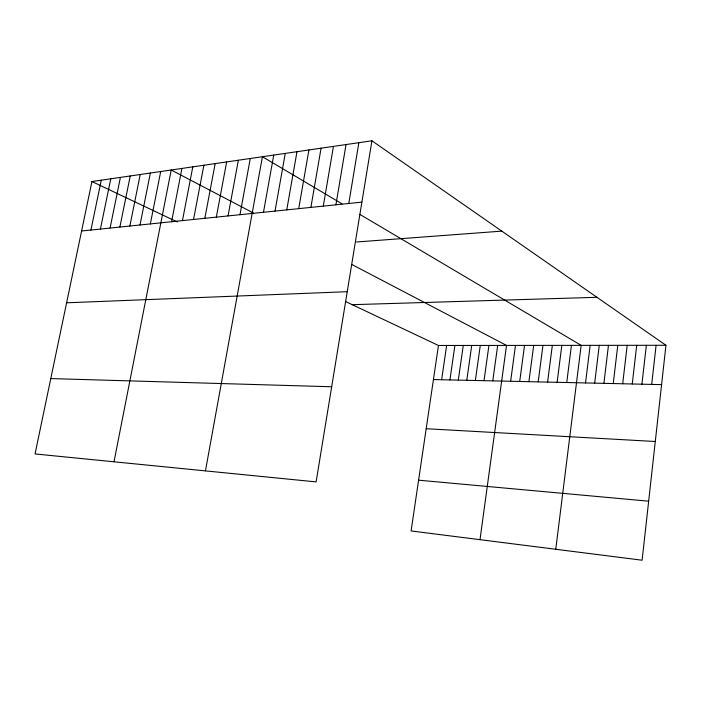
<?xml version="1.0" encoding="UTF-8"?>
<svg xmlns="http://www.w3.org/2000/svg" width="701" height="701" viewBox="0 0 701 701"><rect width="100%" height="100%" fill="white"/><g stroke="black" fill="none" stroke-linecap="round" stroke-linejoin="round"><path stroke-width="1.05" d="M371.924 140.787L316.116 481.894L35.05 453.941L91.927 181.541L371.924 140.787L665.95 345.286L642.116 560.213L411.101 530.946L438.458 345.479L345.523 301.509M651.693 384.411L656.092 345.295M641.914 384.192L646.348 345.304M632.249 383.973L636.718 345.313M622.69 383.762L627.193 345.321M603.903 383.342L608.468 345.339M613.244 383.552L617.774 345.33M594.667 383.14L599.259 345.339M585.528 382.939L590.154 345.348M555.762 549.277L581.155 345.356L359.797 214.357M566.75 382.518L571.429 345.365M557.12 382.308L561.825 345.374M547.595 382.089L552.335 345.383M538.193 381.887L542.96 345.391M519.713 381.475L524.532 345.409M528.896 381.677L533.689 345.4M510.635 381.274L515.48 345.418M480.001 539.674L506.525 345.418L351.981 264.575M492.785 380.871L497.675 345.427M484.014 380.678L488.93 345.435M466.778 380.292L471.729 345.453M475.348 380.485L480.281 345.444M458.296 380.108L463.273 345.462M449.919 379.924L454.905 345.462M441.63 379.74L446.633 345.47M348.783 203.492L358.859 142.689M335.919 204.815L346.031 144.555M323.292 206.12L333.439 146.386M310.894 207.391L321.076 148.183M298.722 208.644L308.922 149.953M286.762 209.879L296.987 151.696M275.02 211.089L285.263 153.396M263.48 212.272L273.749 155.079M205.446 470.888L262.428 156.726L342.07 203.86M239.979 214.69L250.283 158.496M228.044 215.926L238.358 160.231M216.329 217.126L226.66 161.931M204.832 218.309L215.172 163.605M193.537 219.474L203.886 165.243M182.453 220.613L192.801 166.856M171.561 221.735L181.918 168.442M114.009 461.793L171.219 170.001L253.42 213.008M150.347 223.917L160.704 171.535M140.016 224.986L150.373 173.033M129.86 226.029L140.218 174.514M119.88 227.054L130.237 175.969M100.418 229.061L110.767 178.799M110.066 228.062L120.414 177.397M90.937 230.033L101.268 180.183M81.605 230.997L361.891 202.142M356.529 241.994L501.811 231.128M66.604 302.806L347.24 291.695M352.217 304.681L596.963 297.303M438.458 345.479L665.95 345.286M433.428 379.556L661.586 384.63M50.787 378.584L331.687 386.768M426.182 428.714L655.286 441.499M418.585 480.185L648.662 501.189M91.927 181.541L177.344 221.954"/></g></svg>
